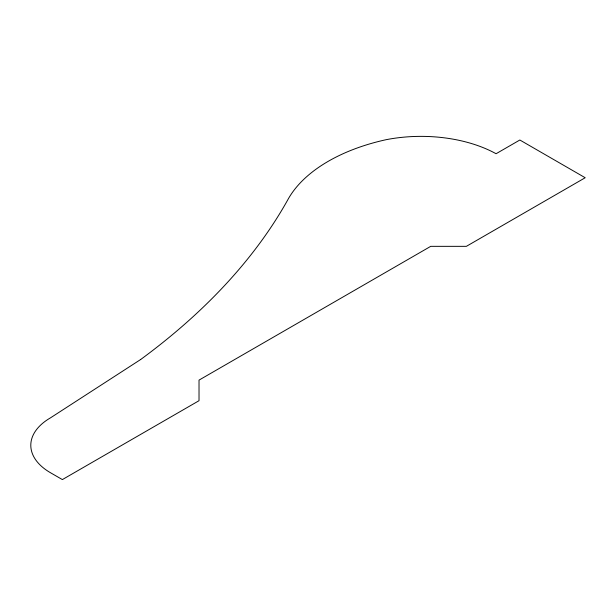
<?xml version="1.0" encoding="UTF-8"?>
<svg xmlns="http://www.w3.org/2000/svg" width="616" height="616" viewBox="0 0 616 616"><rect width="100%" height="100%" fill="white"/><g stroke="black" fill="none" stroke-linecap="round" stroke-linejoin="round"><path stroke-width="0.92" d="M140.679 359.498L50.489 417.848A67.221 38.808 0 0 0 50.489 472.734L62.37 479.587L199.022 400.7L199.022 380.118L430.73 246.338L466.374 246.338L585.2 177.739L519.85 140.009L496.08 153.723A108.716 62.77 0 0 0 386.086 139.701A164.28 94.841 0 0 0 288.504 198.529A887.61 512.458 0 0 1 140.679 359.498"/></g></svg>
